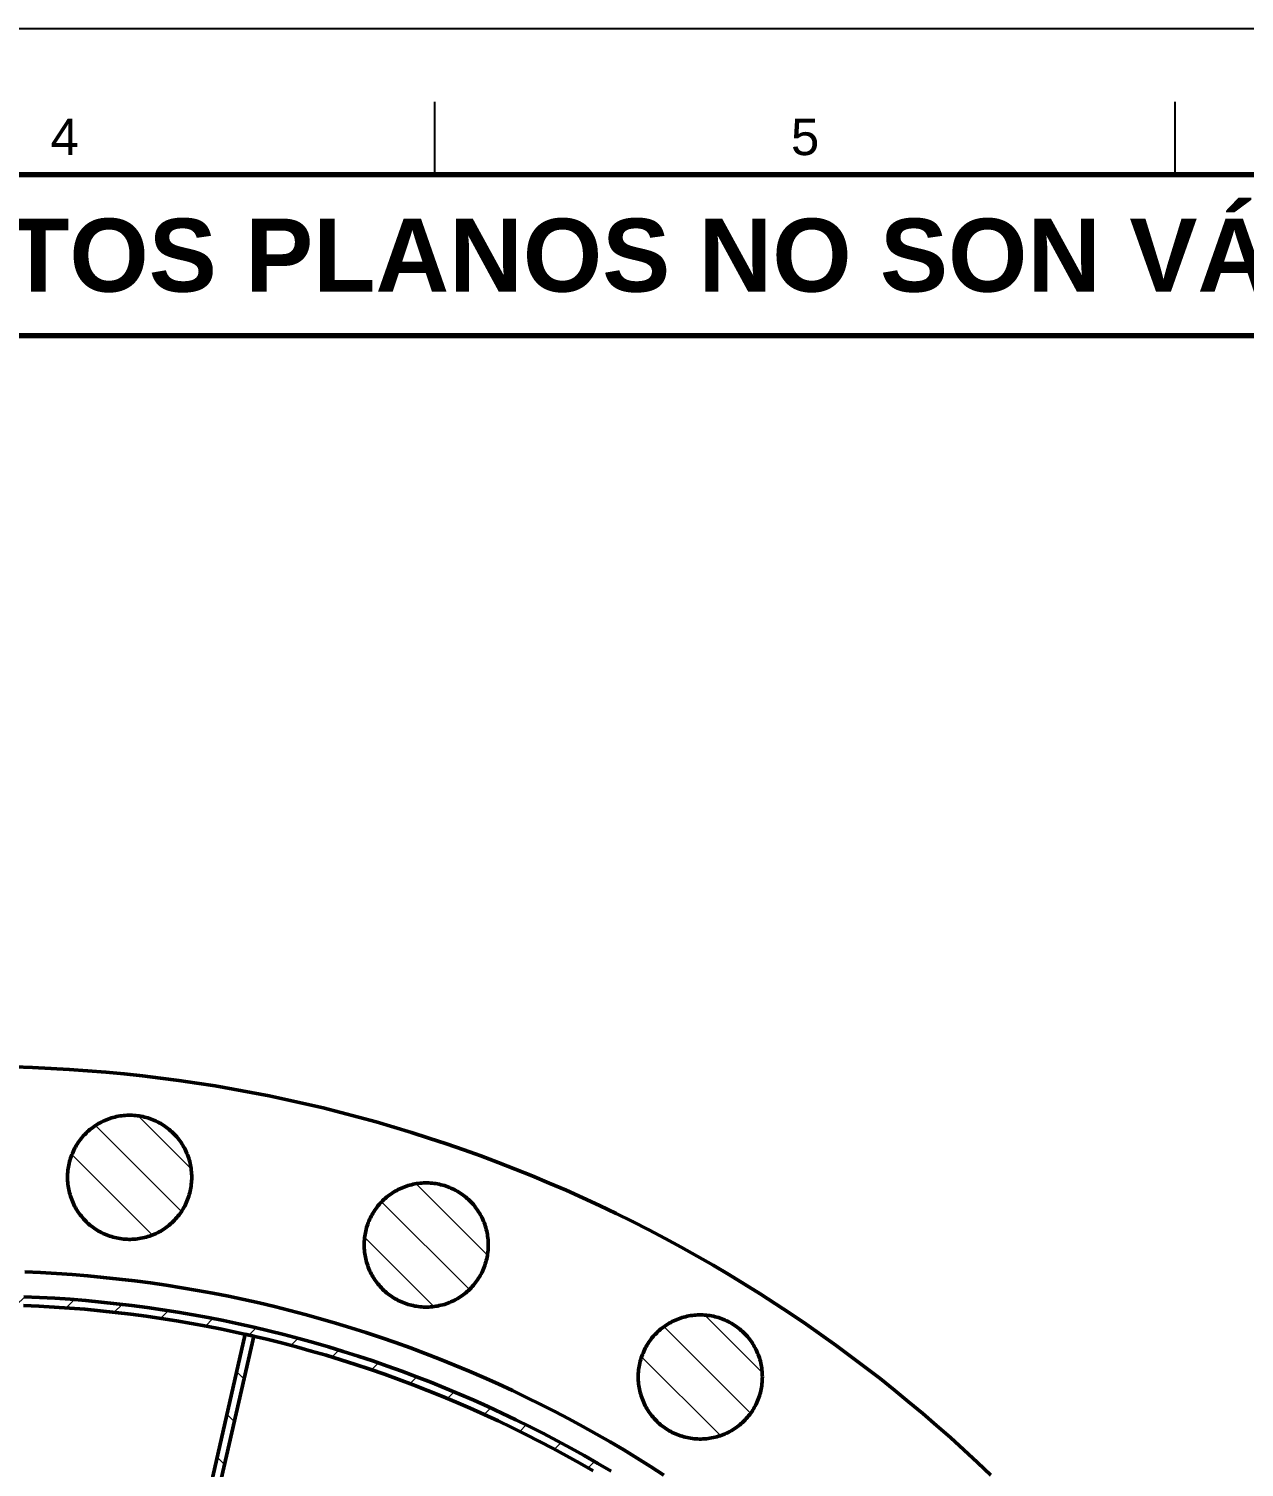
# Model space of a CAD drawing. Header units: millimetres. Extents: x 0 to 841, y 0 to 594.
# Drawn here: x 194.9 to 278.2, y 495.5 to 594 of the extents above; entities that cross this region are included whole.
import ezdxf
from ezdxf.enums import TextEntityAlignment as Align

# ---------------------------------------------------------------- set-up
doc = ezdxf.new("R2010")
doc.units = ezdxf.units.MM
for name, color, linetype, lineweight in [('ACH', 7, 'CONTINUOUS', 13), ('FINA', 7, 'CONTINUOUS', 25), ('MARCO', 7, 'CONTINUOUS', 70), ('TXT', 7, 'CONTINUOUS', 25), ('VIS', 7, 'CONTINUOUS', 50)]:
    doc.layers.add(name, color=color, linetype=linetype, lineweight=lineweight)
doc.styles.add('STD', font='LiberationSans-Regular.ttf')
doc.styles.add('STDB', font='LiberationSans-Bold.ttf')

msp = doc.modelspace()

# ---------------------------------------------------------------- hatches: boundary and pattern name
at = {"layer": 'ACH'}
h = msp.add_hatch(dxfattribs=at)
h.set_pattern_fill('ANSI31', scale=0.8, angle=90)
h.paths.add_polyline_path([(206.103, 515.364), (206.102, 515.244), (206.097, 515.124), (206.088, 515.004), (206.076, 514.884), (206.061, 514.765), (206.042, 514.646), (206.02, 514.528), (205.995, 514.41), (205.966, 514.294), (205.934, 514.178), (205.899, 514.063), (205.861, 513.949), (205.819, 513.836), (205.774, 513.724), (205.726, 513.614), (205.675, 513.505), (205.621, 513.398), (205.564, 513.292), (205.504, 513.188), (205.44, 513.085), (205.375, 512.985), (205.306, 512.886), (205.234, 512.789), (205.16, 512.695), (205.083, 512.602), (205.004, 512.512), (204.922, 512.424), (204.837, 512.338), (204.75, 512.255), (204.661, 512.174), (204.57, 512.096), (204.476, 512.02), (204.381, 511.947), (204.283, 511.877), (204.183, 511.81), (204.082, 511.745), (203.978, 511.684), (203.873, 511.625), (203.767, 511.57), (203.659, 511.517), (203.549, 511.467), (203.438, 511.421), (203.326, 511.378), (203.212, 511.338), (203.098, 511.301), (202.982, 511.267), (202.866, 511.237), (202.749, 511.21), (202.631, 511.186), (202.512, 511.166), (202.393, 511.149), (202.274, 511.135), (202.154, 511.125), (202.034, 511.118), (201.914, 511.115), (201.793, 511.115), (201.673, 511.118), (201.553, 511.125), (201.433, 511.135), (201.314, 511.149), (201.194, 511.166), (201.076, 511.186), (200.958, 511.21), (200.841, 511.237), (200.724, 511.267), (200.609, 511.301), (200.494, 511.338), (200.381, 511.378), (200.269, 511.421), (200.158, 511.467), (200.048, 511.517), (199.94, 511.57), (199.833, 511.625), (199.728, 511.684), (199.625, 511.745), (199.524, 511.81), (199.424, 511.877), (199.326, 511.947), (199.231, 512.02), (199.137, 512.096), (199.046, 512.174), (198.956, 512.255), (198.87, 512.338), (198.785, 512.424), (198.703, 512.512), (198.624, 512.602), (198.547, 512.695), (198.472, 512.789), (198.401, 512.886), (198.332, 512.985), (198.266, 513.085), (198.203, 513.188), (198.143, 513.292), (198.086, 513.398), (198.032, 513.505), (197.981, 513.614), (197.933, 513.724), (197.888, 513.836), (197.846, 513.949), (197.808, 514.063), (197.772, 514.178), (197.741, 514.294), (197.712, 514.41), (197.687, 514.528), (197.665, 514.646), (197.646, 514.765), (197.631, 514.884), (197.619, 515.004), (197.61, 515.124), (197.605, 515.244), (197.603, 515.364), (197.605, 515.485), (197.61, 515.605), (197.619, 515.725), (197.631, 515.845), (197.646, 515.964), (197.665, 516.083), (197.687, 516.201), (197.712, 516.319), (197.741, 516.435), (197.772, 516.551), (197.808, 516.666), (197.846, 516.78), (197.888, 516.893), (197.933, 517.005), (197.981, 517.115), (198.032, 517.224), (198.086, 517.331), (198.143, 517.437), (198.203, 517.541), (198.266, 517.644), (198.332, 517.744), (198.401, 517.843), (198.472, 517.94), (198.547, 518.034), (198.624, 518.127), (198.703, 518.217), (198.785, 518.305), (198.87, 518.391), (198.956, 518.474), (199.046, 518.555), (199.137, 518.633), (199.231, 518.709), (199.326, 518.781), (199.424, 518.852), (199.524, 518.919), (199.625, 518.983), (199.728, 519.045), (199.833, 519.104), (199.94, 519.159), (200.048, 519.212), (200.158, 519.262), (200.269, 519.308), (200.381, 519.351), (200.494, 519.391), (200.609, 519.428), (200.724, 519.462), (200.841, 519.492), (200.958, 519.519), (201.076, 519.543), (201.194, 519.563), (201.314, 519.58), (201.433, 519.594), (201.553, 519.604), (201.673, 519.611), (201.793, 519.614), (201.914, 519.614), (202.034, 519.611), (202.154, 519.604), (202.274, 519.594), (202.393, 519.58), (202.512, 519.563), (202.631, 519.543), (202.749, 519.519), (202.866, 519.492), (202.982, 519.462), (203.098, 519.428), (203.212, 519.391), (203.326, 519.351), (203.438, 519.308), (203.549, 519.262), (203.659, 519.212), (203.767, 519.159), (203.873, 519.104), (203.978, 519.045), (204.082, 518.983), (204.183, 518.919), (204.283, 518.852), (204.381, 518.781), (204.476, 518.709), (204.57, 518.633), (204.661, 518.555), (204.75, 518.474), (204.837, 518.391), (204.922, 518.305), (205.004, 518.217), (205.083, 518.127), (205.16, 518.034), (205.234, 517.94), (205.306, 517.843), (205.375, 517.744), (205.44, 517.644), (205.504, 517.541), (205.564, 517.437), (205.621, 517.331), (205.675, 517.224), (205.726, 517.115), (205.774, 517.005), (205.819, 516.893), (205.861, 516.78), (205.899, 516.666), (205.934, 516.551), (205.966, 516.435), (205.995, 516.319), (206.02, 516.201), (206.042, 516.083), (206.061, 515.964), (206.076, 515.845), (206.088, 515.725), (206.097, 515.605), (206.102, 515.485)])
h = msp.add_hatch(dxfattribs=at)
h.set_pattern_fill('ANSI31', scale=0.8, angle=90)
h.paths.add_polyline_path([(226.407, 510.73), (226.405, 510.61), (226.4, 510.49), (226.391, 510.37), (226.379, 510.25), (226.364, 510.131), (226.346, 510.012), (226.323, 509.894), (226.298, 509.776), (226.269, 509.659), (226.238, 509.544), (226.202, 509.429), (226.164, 509.315), (226.122, 509.202), (226.077, 509.09), (226.029, 508.98), (225.978, 508.871), (225.924, 508.764), (225.867, 508.658), (225.807, 508.554), (225.744, 508.451), (225.678, 508.351), (225.609, 508.252), (225.538, 508.155), (225.463, 508.06), (225.386, 507.968), (225.307, 507.878), (225.225, 507.79), (225.14, 507.704), (225.054, 507.621), (224.965, 507.54), (224.873, 507.462), (224.78, 507.386), (224.684, 507.313), (224.586, 507.243), (224.486, 507.176), (224.385, 507.111), (224.282, 507.05), (224.177, 506.991), (224.07, 506.935), (223.962, 506.883), (223.852, 506.833), (223.741, 506.787), (223.629, 506.744), (223.516, 506.704), (223.401, 506.667), (223.286, 506.633), (223.169, 506.603), (223.052, 506.576), (222.934, 506.552), (222.816, 506.532), (222.696, 506.515), (222.577, 506.501), (222.457, 506.491), (222.337, 506.484), (222.217, 506.481), (222.096, 506.481), (221.976, 506.484), (221.856, 506.491), (221.736, 506.501), (221.617, 506.515), (221.498, 506.532), (221.379, 506.552), (221.261, 506.576), (221.144, 506.603), (221.028, 506.633), (220.912, 506.667), (220.798, 506.704), (220.684, 506.744), (220.572, 506.787), (220.461, 506.833), (220.351, 506.883), (220.243, 506.935), (220.137, 506.991), (220.032, 507.05), (219.928, 507.111), (219.827, 507.176), (219.727, 507.243), (219.629, 507.313), (219.534, 507.386), (219.44, 507.462), (219.349, 507.54), (219.26, 507.621), (219.173, 507.704), (219.088, 507.79), (219.006, 507.878), (218.927, 507.968), (218.85, 508.06), (218.776, 508.155), (218.704, 508.252), (218.635, 508.351), (218.57, 508.451), (218.506, 508.554), (218.446, 508.658), (218.389, 508.764), (218.335, 508.871), (218.284, 508.98), (218.236, 509.09), (218.191, 509.202), (218.149, 509.315), (218.111, 509.429), (218.076, 509.544), (218.044, 509.659), (218.015, 509.776), (217.99, 509.894), (217.968, 510.012), (217.949, 510.131), (217.934, 510.25), (217.922, 510.37), (217.913, 510.49), (217.908, 510.61), (217.907, 510.73), (217.908, 510.851), (217.913, 510.971), (217.922, 511.091), (217.934, 511.211), (217.949, 511.33), (217.968, 511.449), (217.99, 511.567), (218.015, 511.684), (218.044, 511.801), (218.076, 511.917), (218.111, 512.032), (218.149, 512.146), (218.191, 512.259), (218.236, 512.371), (218.284, 512.481), (218.335, 512.59), (218.389, 512.697), (218.446, 512.803), (218.506, 512.907), (218.57, 513.01), (218.635, 513.11), (218.704, 513.209), (218.776, 513.306), (218.85, 513.4), (218.927, 513.493), (219.006, 513.583), (219.088, 513.671), (219.173, 513.757), (219.26, 513.84), (219.349, 513.921), (219.44, 513.999), (219.534, 514.074), (219.629, 514.147), (219.727, 514.218), (219.827, 514.285), (219.928, 514.349), (220.032, 514.411), (220.137, 514.47), (220.243, 514.525), (220.351, 514.578), (220.461, 514.628), (220.572, 514.674), (220.684, 514.717), (220.798, 514.757), (220.912, 514.794), (221.028, 514.828), (221.144, 514.858), (221.261, 514.885), (221.379, 514.909), (221.498, 514.929), (221.617, 514.946), (221.736, 514.96), (221.856, 514.97), (221.976, 514.977), (222.096, 514.98), (222.217, 514.98), (222.337, 514.977), (222.457, 514.97), (222.577, 514.96), (222.696, 514.946), (222.816, 514.929), (222.934, 514.909), (223.052, 514.885), (223.169, 514.858), (223.286, 514.828), (223.401, 514.794), (223.516, 514.757), (223.629, 514.717), (223.741, 514.674), (223.852, 514.628), (223.962, 514.578), (224.07, 514.525), (224.177, 514.47), (224.282, 514.411), (224.385, 514.349), (224.486, 514.285), (224.586, 514.218), (224.684, 514.147), (224.78, 514.074), (224.873, 513.999), (224.965, 513.921), (225.054, 513.84), (225.14, 513.757), (225.225, 513.671), (225.307, 513.583), (225.386, 513.493), (225.463, 513.4), (225.538, 513.306), (225.609, 513.209), (225.678, 513.11), (225.744, 513.01), (225.807, 512.907), (225.867, 512.803), (225.924, 512.697), (225.978, 512.59), (226.029, 512.481), (226.077, 512.371), (226.122, 512.259), (226.164, 512.146), (226.202, 512.032), (226.238, 511.917), (226.269, 511.801), (226.298, 511.684), (226.323, 511.567), (226.346, 511.449), (226.364, 511.33), (226.379, 511.211), (226.391, 511.091), (226.4, 510.971), (226.405, 510.851)])
h = msp.add_hatch(dxfattribs=at)
h.set_pattern_fill('ANSI31', scale=0.8)
h.paths.add_polyline_path([(275.741, 422.949), (275.73, 421.625), (275.699, 420.301), (275.647, 418.978), (275.574, 417.656), (275.481, 416.335), (275.367, 415.016), (275.232, 413.699), (275.076, 412.384), (274.9, 411.071), (274.703, 409.762), (274.485, 408.456), (274.247, 407.153), (273.989, 405.854), (273.71, 404.56), (273.411, 403.27), (273.092, 401.985), (272.753, 400.705), (272.393, 399.43), (272.014, 398.162), (271.615, 396.899), (271.196, 395.643), (270.757, 394.394), (270.299, 393.151), (269.821, 391.916), (269.324, 390.689), (268.807, 389.47), (268.272, 388.259), (267.718, 387.056), (267.144, 385.862), (266.553, 384.678), (265.942, 383.503), (265.313, 382.337), (264.666, 381.182), (264.001, 380.037), (263.318, 378.903), (262.618, 377.779), (261.899, 376.667), (261.164, 375.566), (260.411, 374.476), (259.641, 373.399), (258.854, 372.334), (258.051, 371.281), (257.231, 370.241), (256.395, 369.214), (255.543, 368.201), (254.675, 367.201), (253.792, 366.214), (252.893, 365.242), (251.979, 364.284), (251.05, 363.34), (250.106, 362.411), (249.148, 361.497), (248.176, 360.598), (247.189, 359.715), (246.189, 358.847), (245.176, 357.995), (244.149, 357.159), (243.109, 356.339), (242.056, 355.536), (240.991, 354.749), (239.914, 353.979), (238.824, 353.226), (237.723, 352.491), (236.611, 351.772), (235.487, 351.072), (234.353, 350.389), (233.208, 349.724), (232.053, 349.077), (230.887, 348.448), (229.712, 347.837), (228.528, 347.246), (227.334, 346.672), (226.131, 346.118), (224.92, 345.583), (223.701, 345.066), (222.474, 344.569), (221.239, 344.091), (219.996, 343.633), (218.747, 343.194), (217.491, 342.775), (216.228, 342.376), (214.96, 341.996), (213.685, 341.637), (212.405, 341.298), (211.12, 340.978), (209.83, 340.679), (208.536, 340.401), (207.237, 340.142), (205.934, 339.905), (204.628, 339.687), (203.319, 339.49), (202.006, 339.314), (200.691, 339.158), (199.374, 339.023), (198.055, 338.909), (196.734, 338.816), (195.412, 338.743), (194.089, 338.691), (192.765, 338.66), (191.441, 338.649), (190.117, 338.66), (188.793, 338.691), (187.47, 338.743), (186.147, 338.816), (184.827, 338.909), (183.507, 339.023), (182.19, 339.158), (180.875, 339.314), (179.563, 339.49), (178.253, 339.687), (176.947, 339.905), (175.644, 340.142), (174.346, 340.401), (173.051, 340.679), (171.761, 340.978), (170.476, 341.298), (169.196, 341.637), (167.922, 341.996), (166.653, 342.376), (165.391, 342.775), (164.134, 343.194), (162.885, 343.633), (161.643, 344.091), (160.408, 344.569), (159.18, 345.066), (157.961, 345.583), (156.75, 346.118), (155.547, 346.672), (154.354, 347.246), (153.169, 347.837), (151.994, 348.448), (150.829, 349.077), (149.674, 349.724), (148.528, 350.389), (147.394, 351.072), (146.27, 351.772), (145.158, 352.491), (144.057, 353.226), (142.968, 353.979), (141.89, 354.749), (140.825, 355.536), (139.773, 356.339), (138.733, 357.159), (137.706, 357.995), (136.692, 358.847), (135.692, 359.715), (134.706, 360.598), (133.733, 361.497), (132.775, 362.411), (131.832, 363.34), (130.903, 364.284), (129.989, 365.242), (129.09, 366.214), (128.206, 367.201), (127.338, 368.201), (126.486, 369.214), (125.65, 370.241), (124.831, 371.281), (124.027, 372.334), (123.241, 373.399), (122.471, 374.476), (121.718, 375.566), (120.982, 376.667), (120.264, 377.779), (119.563, 378.903), (118.88, 380.037), (118.215, 381.182), (117.568, 382.337), (116.939, 383.503), (116.329, 384.678), (115.737, 385.862), (115.164, 387.056), (114.609, 388.259), (114.074, 389.47), (113.558, 390.689), (113.061, 391.916), (112.583, 393.151), (112.124, 394.394), (111.686, 395.643), (111.267, 396.899), (110.867, 398.162), (110.488, 399.43), (110.128, 400.705), (109.789, 401.985), (109.47, 403.27), (109.171, 404.56), (108.892, 405.854), (108.634, 407.153), (108.396, 408.456), (108.179, 409.762), (107.982, 411.071), (107.805, 412.384), (107.65, 413.699), (107.515, 415.016), (107.401, 416.335), (107.307, 417.656), (107.234, 418.978), (107.182, 420.301), (107.151, 421.625), (107.141, 422.949), (107.151, 424.273), (107.182, 425.597), (107.234, 426.92), (107.307, 428.242), (107.401, 429.563), (107.515, 430.883), (107.65, 432.2), (107.805, 433.515), (107.982, 434.827), (108.179, 436.137), (108.396, 437.443), (108.634, 438.745), (108.892, 440.044), (109.171, 441.339), (109.47, 442.629), (109.789, 443.914), (110.128, 445.194), (110.488, 446.468), (110.867, 447.737), (111.267, 448.999), (111.686, 450.255), (112.124, 451.505), (112.583, 452.747), (113.061, 453.982), (113.558, 455.209), (114.074, 456.429), (114.609, 457.64), (115.164, 458.842), (115.737, 460.036), (116.329, 461.221), (116.939, 462.396), (117.568, 463.561), (118.215, 464.716), (118.88, 465.861), (119.563, 466.996), (120.264, 468.119), (120.982, 469.232), (121.718, 470.333), (122.471, 471.422), (123.241, 472.5), (124.027, 473.565), (124.831, 474.617), (125.65, 475.657), (126.486, 476.684), (127.338, 477.698), (128.206, 478.698), (129.09, 479.684), (129.989, 480.657), (130.903, 481.615), (131.832, 482.558), (132.775, 483.487), (133.733, 484.401), (134.706, 485.3), (135.692, 486.184), (136.692, 487.051), (137.706, 487.904), (138.733, 488.74), (139.773, 489.559), (140.825, 490.363), (141.89, 491.149), (142.968, 491.919), (144.057, 492.672), (145.158, 493.408), (146.27, 494.126), (147.394, 494.827), (148.528, 495.51), (149.674, 496.175), (150.829, 496.822), (151.994, 497.451), (153.169, 498.061), (154.354, 498.653), (155.547, 499.226), (156.75, 499.781), (157.961, 500.316), (159.18, 500.832), (160.408, 501.329), (161.643, 501.807), (162.885, 502.265), (164.134, 502.704), (165.391, 503.123), (166.653, 503.523), (167.922, 503.902), (169.196, 504.261), (170.476, 504.601), (171.761, 504.92), (173.051, 505.219), (174.346, 505.498), (175.644, 505.756), (176.947, 505.994), (178.253, 506.211), (179.563, 506.408), (180.875, 506.585), (182.19, 506.74), (183.507, 506.875), (184.827, 506.989), (186.147, 507.083), (187.47, 507.156), (188.793, 507.208), (190.117, 507.239), (191.441, 507.249), (192.765, 507.239), (194.089, 507.208), (195.412, 507.156), (196.734, 507.083), (198.055, 506.989), (199.374, 506.875), (200.691, 506.74), (202.006, 506.585), (203.319, 506.408), (204.628, 506.211), (205.934, 505.994), (207.237, 505.756), (208.536, 505.498), (209.83, 505.219), (211.12, 504.92), (212.405, 504.601), (213.685, 504.261), (214.96, 503.902), (216.228, 503.523), (217.491, 503.123), (218.747, 502.704), (219.996, 502.265), (221.239, 501.807), (222.474, 501.329), (223.701, 500.832), (224.92, 500.316), (226.131, 499.781), (227.334, 499.226), (228.528, 498.653), (229.712, 498.061), (230.887, 497.451), (232.053, 496.822), (233.208, 496.175), (234.353, 495.51), (235.487, 494.827), (236.611, 494.126), (237.723, 493.408), (238.824, 492.672), (239.914, 491.919), (240.991, 491.149), (242.056, 490.363), (243.109, 489.559), (244.149, 488.74), (245.176, 487.904), (246.189, 487.051), (247.189, 486.184), (248.176, 485.3), (249.148, 484.401), (250.106, 483.487), (251.05, 482.558), (251.979, 481.615), (252.893, 480.657), (253.792, 479.684), (254.675, 478.698), (255.543, 477.698), (256.395, 476.684), (257.231, 475.657), (258.051, 474.617), (258.854, 473.565), (259.641, 472.5), (260.411, 471.422), (261.164, 470.333), (261.899, 469.232), (262.618, 468.119), (263.318, 466.996), (264.001, 465.861), (264.666, 464.716), (265.313, 463.561), (265.942, 462.396), (266.553, 461.221), (267.144, 460.036), (267.718, 458.842), (268.272, 457.64), (268.807, 456.429), (269.324, 455.209), (269.821, 453.982), (270.299, 452.747), (270.757, 451.505), (271.196, 450.255), (271.615, 448.999), (272.014, 447.737), (272.393, 446.468), (272.753, 445.194), (273.092, 443.914), (273.411, 442.629), (273.71, 441.339), (273.989, 440.044), (274.247, 438.745), (274.485, 437.443), (274.703, 436.137), (274.9, 434.827), (275.076, 433.515), (275.232, 432.2), (275.367, 430.883), (275.481, 429.563), (275.574, 428.242), (275.647, 426.92), (275.699, 425.597), (275.73, 424.273)])
h.paths.add_polyline_path([(275.141, 422.949), (275.13, 424.264), (275.099, 425.578), (275.048, 426.892), (274.976, 428.205), (274.883, 429.516), (274.769, 430.826), (274.635, 432.134), (274.481, 433.44), (274.306, 434.743), (274.11, 436.043), (273.894, 437.34), (273.658, 438.633), (273.402, 439.923), (273.125, 441.208), (272.828, 442.489), (272.511, 443.765), (272.174, 445.035), (271.817, 446.301), (271.441, 447.56), (271.044, 448.814), (270.628, 450.061), (270.192, 451.302), (269.737, 452.535), (269.263, 453.761), (268.769, 454.98), (268.257, 456.191), (267.725, 457.393), (267.175, 458.587), (266.606, 459.772), (266.018, 460.948), (265.412, 462.115), (264.788, 463.272), (264.145, 464.419), (263.485, 465.556), (262.807, 466.682), (262.111, 467.798), (261.398, 468.902), (260.667, 469.996), (259.92, 471.077), (259.155, 472.147), (258.374, 473.204), (257.577, 474.25), (256.763, 475.282), (255.933, 476.302), (255.087, 477.308), (254.225, 478.301), (253.348, 479.28), (252.455, 480.246), (251.548, 481.197), (250.626, 482.134), (249.689, 483.056), (248.737, 483.964), (247.772, 484.856), (246.792, 485.734), (245.799, 486.595), (244.793, 487.441), (243.773, 488.271), (242.741, 489.085), (241.696, 489.883), (240.638, 490.664), (239.569, 491.428), (238.487, 492.176), (237.394, 492.906), (236.289, 493.619), (235.174, 494.315), (234.047, 494.993), (232.911, 495.654), (231.763, 496.296), (230.606, 496.92), (229.44, 497.526), (228.264, 498.114), (227.078, 498.683), (225.884, 499.234), (224.682, 499.765), (223.471, 500.278), (222.253, 500.772), (221.027, 501.246), (219.793, 501.701), (218.553, 502.137), (217.305, 502.553), (216.052, 502.949), (214.792, 503.326), (213.527, 503.683), (212.256, 504.02), (210.98, 504.337), (209.699, 504.633), (208.414, 504.91), (207.124, 505.167), (205.831, 505.403), (204.534, 505.619), (203.234, 505.814), (201.931, 505.989), (200.625, 506.144), (199.318, 506.278), (198.008, 506.391), (196.696, 506.484), (195.383, 506.556), (194.07, 506.608), (192.755, 506.639), (191.441, 506.649), (190.126, 506.639), (188.812, 506.608), (187.498, 506.556), (186.185, 506.484), (184.874, 506.391), (183.564, 506.278), (182.256, 506.144), (180.95, 505.989), (179.647, 505.814), (178.347, 505.619), (177.05, 505.403), (175.757, 505.167), (174.467, 504.91), (173.182, 504.633), (171.901, 504.337), (170.625, 504.02), (169.355, 503.683), (168.089, 503.326), (166.83, 502.949), (165.576, 502.553), (164.329, 502.137), (163.088, 501.701), (161.855, 501.246), (160.629, 500.772), (159.41, 500.278), (158.199, 499.765), (156.997, 499.234), (155.803, 498.683), (154.618, 498.114), (153.442, 497.526), (152.275, 496.92), (151.118, 496.296), (149.971, 495.654), (148.834, 494.993), (147.708, 494.315), (146.592, 493.619), (145.487, 492.906), (144.394, 492.176), (143.313, 491.428), (142.243, 490.664), (141.186, 489.883), (140.14, 489.085), (139.108, 488.271), (138.088, 487.441), (137.082, 486.595), (136.089, 485.734), (135.11, 484.856), (134.144, 483.964), (133.193, 483.056), (132.256, 482.134), (131.334, 481.197), (130.426, 480.246), (129.534, 479.28), (128.656, 478.301), (127.795, 477.308), (126.949, 476.302), (126.119, 475.282), (125.305, 474.25), (124.507, 473.204), (123.726, 472.147), (122.962, 471.077), (122.214, 469.996), (121.484, 468.902), (120.77, 467.798), (120.075, 466.682), (119.397, 465.556), (118.736, 464.419), (118.094, 463.272), (117.469, 462.115), (116.863, 460.948), (116.276, 459.772), (115.707, 458.587), (115.156, 457.393), (114.625, 456.191), (114.112, 454.98), (113.618, 453.761), (113.144, 452.535), (112.689, 451.302), (112.253, 450.061), (111.837, 448.814), (111.441, 447.56), (111.064, 446.301), (110.707, 445.035), (110.37, 443.765), (110.053, 442.489), (109.756, 441.208), (109.48, 439.923), (109.223, 438.633), (108.987, 437.34), (108.771, 436.043), (108.576, 434.743), (108.401, 433.44), (108.246, 432.134), (108.112, 430.826), (107.999, 429.516), (107.906, 428.205), (107.834, 426.892), (107.782, 425.578), (107.751, 424.264), (107.741, 422.949), (107.751, 421.635), (107.782, 420.32), (107.834, 419.006), (107.906, 417.694), (107.999, 416.382), (108.112, 415.072), (108.246, 413.764), (108.401, 412.459), (108.576, 411.156), (108.771, 409.856), (108.987, 408.559), (109.223, 407.265), (109.48, 405.976), (109.756, 404.691), (110.053, 403.41), (110.37, 402.134), (110.707, 400.863), (111.064, 399.598), (111.441, 398.338), (111.837, 397.085), (112.253, 395.837), (112.689, 394.597), (113.144, 393.363), (113.618, 392.137), (114.112, 390.919), (114.625, 389.708), (115.156, 388.505), (115.707, 387.312), (116.276, 386.126), (116.863, 384.95), (117.469, 383.784), (118.094, 382.626), (118.736, 381.479), (119.397, 380.342), (120.075, 379.216), (120.77, 378.101), (121.484, 376.996), (122.214, 375.903), (122.962, 374.821), (123.726, 373.752), (124.507, 372.694), (125.305, 371.649), (126.119, 370.616), (126.949, 369.597), (127.795, 368.59), (128.656, 367.597), (129.534, 366.618), (130.426, 365.653), (131.334, 364.701), (132.256, 363.764), (133.193, 362.842), (134.144, 361.935), (135.11, 361.042), (136.089, 360.165), (137.082, 359.303), (138.088, 358.457), (139.108, 357.627), (140.14, 356.813), (141.186, 356.016), (142.243, 355.235), (143.313, 354.47), (144.394, 353.723), (145.487, 352.992), (146.592, 352.279), (147.708, 351.583), (148.834, 350.905), (149.971, 350.245), (151.118, 349.602), (152.275, 348.978), (153.442, 348.372), (154.618, 347.784), (155.803, 347.215), (156.997, 346.665), (158.199, 346.133), (159.41, 345.621), (160.629, 345.127), (161.855, 344.653), (163.088, 344.198), (164.329, 343.762), (165.576, 343.346), (166.83, 342.949), (168.089, 342.573), (169.355, 342.216), (170.625, 341.879), (171.901, 341.562), (173.182, 341.265), (174.467, 340.988), (175.757, 340.732), (177.05, 340.496), (178.347, 340.28), (179.647, 340.084), (180.95, 339.909), (182.256, 339.755), (183.564, 339.621), (184.874, 339.507), (186.185, 339.414), (187.498, 339.342), (188.812, 339.291), (190.126, 339.26), (191.441, 339.249), (192.755, 339.26), (194.07, 339.291), (195.383, 339.342), (196.696, 339.414), (198.008, 339.507), (199.318, 339.621), (200.625, 339.755), (201.931, 339.909), (203.234, 340.084), (204.534, 340.28), (205.831, 340.496), (207.124, 340.732), (208.414, 340.988), (209.699, 341.265), (210.98, 341.562), (212.256, 341.879), (213.527, 342.216), (214.792, 342.573), (216.052, 342.949), (217.305, 343.346), (218.553, 343.762), (219.793, 344.198), (221.027, 344.653), (222.253, 345.127), (223.471, 345.621), (224.682, 346.133), (225.884, 346.665), (227.078, 347.215), (228.264, 347.784), (229.44, 348.372), (230.606, 348.978), (231.763, 349.602), (232.911, 350.245), (234.047, 350.905), (235.174, 351.583), (236.289, 352.279), (237.394, 352.992), (238.487, 353.723), (239.569, 354.47), (240.638, 355.235), (241.696, 356.016), (242.741, 356.813), (243.773, 357.627), (244.793, 358.457), (245.799, 359.303), (246.792, 360.165), (247.772, 361.042), (248.737, 361.935), (249.689, 362.842), (250.626, 363.764), (251.548, 364.701), (252.455, 365.653), (253.348, 366.618), (254.225, 367.597), (255.087, 368.59), (255.933, 369.597), (256.763, 370.616), (257.577, 371.649), (258.374, 372.694), (259.155, 373.752), (259.92, 374.821), (260.667, 375.903), (261.398, 376.996), (262.111, 378.101), (262.807, 379.216), (263.485, 380.342), (264.145, 381.479), (264.788, 382.626), (265.412, 383.784), (266.018, 384.95), (266.606, 386.126), (267.175, 387.312), (267.725, 388.505), (268.257, 389.708), (268.769, 390.919), (269.263, 392.137), (269.737, 393.363), (270.192, 394.597), (270.628, 395.837), (271.044, 397.085), (271.441, 398.338), (271.817, 399.598), (272.174, 400.863), (272.511, 402.134), (272.828, 403.41), (273.125, 404.691), (273.402, 405.976), (273.658, 407.265), (273.894, 408.559), (274.11, 409.856), (274.306, 411.156), (274.481, 412.459), (274.635, 413.764), (274.769, 415.072), (274.883, 416.382), (274.976, 417.694), (275.048, 419.006), (275.099, 420.32), (275.13, 421.635)], flags=16)
h = msp.add_hatch(dxfattribs=at)
h.set_pattern_fill('ANSI31', scale=0.8, angle=90)
h.paths.add_polyline_path([(245.17, 501.695), (245.168, 501.574), (245.163, 501.454), (245.154, 501.334), (245.142, 501.214), (245.127, 501.095), (245.109, 500.976), (245.087, 500.858), (245.061, 500.741), (245.033, 500.624), (245.001, 500.508), (244.965, 500.393), (244.927, 500.279), (244.885, 500.166), (244.84, 500.054), (244.792, 499.944), (244.741, 499.835), (244.687, 499.728), (244.63, 499.622), (244.57, 499.518), (244.507, 499.415), (244.441, 499.315), (244.372, 499.216), (244.301, 499.119), (244.226, 499.025), (244.149, 498.932), (244.07, 498.842), (243.988, 498.754), (243.904, 498.668), (243.817, 498.585), (243.728, 498.504), (243.636, 498.426), (243.543, 498.35), (243.447, 498.278), (243.349, 498.207), (243.249, 498.14), (243.148, 498.076), (243.045, 498.014), (242.94, 497.955), (242.833, 497.9), (242.725, 497.847), (242.615, 497.797), (242.504, 497.751), (242.392, 497.708), (242.279, 497.668), (242.164, 497.631), (242.049, 497.597), (241.932, 497.567), (241.815, 497.54), (241.697, 497.516), (241.579, 497.496), (241.459, 497.479), (241.34, 497.465), (241.22, 497.455), (241.1, 497.448), (240.98, 497.445), (240.86, 497.445), (240.739, 497.448), (240.619, 497.455), (240.499, 497.465), (240.38, 497.479), (240.261, 497.496), (240.142, 497.516), (240.024, 497.54), (239.907, 497.567), (239.791, 497.597), (239.675, 497.631), (239.561, 497.668), (239.447, 497.708), (239.335, 497.751), (239.224, 497.797), (239.114, 497.847), (239.006, 497.9), (238.9, 497.955), (238.795, 498.014), (238.691, 498.076), (238.59, 498.14), (238.49, 498.207), (238.392, 498.278), (238.297, 498.35), (238.203, 498.426), (238.112, 498.504), (238.023, 498.585), (237.936, 498.668), (237.851, 498.754), (237.769, 498.842), (237.69, 498.932), (237.613, 499.025), (237.539, 499.119), (237.467, 499.216), (237.398, 499.315), (237.333, 499.415), (237.269, 499.518), (237.209, 499.622), (237.152, 499.728), (237.098, 499.835), (237.047, 499.944), (236.999, 500.054), (236.954, 500.166), (236.912, 500.279), (236.874, 500.393), (236.839, 500.508), (236.807, 500.624), (236.778, 500.741), (236.753, 500.858), (236.731, 500.976), (236.712, 501.095), (236.697, 501.214), (236.685, 501.334), (236.676, 501.454), (236.671, 501.574), (236.67, 501.695), (236.671, 501.815), (236.676, 501.935), (236.685, 502.055), (236.697, 502.175), (236.712, 502.294), (236.731, 502.413), (236.753, 502.531), (236.778, 502.649), (236.807, 502.766), (236.839, 502.881), (236.874, 502.996), (236.912, 503.11), (236.954, 503.223), (236.999, 503.335), (237.047, 503.445), (237.098, 503.554), (237.152, 503.661), (237.209, 503.767), (237.269, 503.871), (237.333, 503.974), (237.398, 504.074), (237.467, 504.173), (237.539, 504.27), (237.613, 504.365), (237.69, 504.457), (237.769, 504.547), (237.851, 504.635), (237.936, 504.721), (238.023, 504.804), (238.112, 504.885), (238.203, 504.963), (238.297, 505.039), (238.392, 505.112), (238.49, 505.182), (238.59, 505.249), (238.691, 505.314), (238.795, 505.375), (238.9, 505.434), (239.006, 505.49), (239.114, 505.542), (239.224, 505.592), (239.335, 505.638), (239.447, 505.681), (239.561, 505.721), (239.675, 505.758), (239.791, 505.792), (239.907, 505.822), (240.024, 505.849), (240.142, 505.873), (240.261, 505.893), (240.38, 505.91), (240.499, 505.924), (240.619, 505.934), (240.739, 505.941), (240.86, 505.944), (240.98, 505.944), (241.1, 505.941), (241.22, 505.934), (241.34, 505.924), (241.459, 505.91), (241.579, 505.893), (241.697, 505.873), (241.815, 505.849), (241.932, 505.822), (242.049, 505.792), (242.164, 505.758), (242.279, 505.721), (242.392, 505.681), (242.504, 505.638), (242.615, 505.592), (242.725, 505.542), (242.833, 505.49), (242.94, 505.434), (243.045, 505.375), (243.148, 505.314), (243.249, 505.249), (243.349, 505.182), (243.447, 505.112), (243.543, 505.039), (243.636, 504.963), (243.728, 504.885), (243.817, 504.804), (243.904, 504.721), (243.988, 504.635), (244.07, 504.547), (244.149, 504.457), (244.226, 504.365), (244.301, 504.27), (244.372, 504.173), (244.441, 504.074), (244.507, 503.974), (244.57, 503.871), (244.63, 503.767), (244.687, 503.661), (244.741, 503.554), (244.792, 503.445), (244.84, 503.335), (244.885, 503.223), (244.927, 503.11), (244.965, 502.996), (245.001, 502.881), (245.033, 502.766), (245.061, 502.649), (245.087, 502.531), (245.109, 502.413), (245.127, 502.294), (245.142, 502.175), (245.154, 502.055), (245.163, 501.935), (245.168, 501.815)])
h = msp.add_hatch(dxfattribs=at)
h.set_pattern_fill('ANSI31', scale=0.8, angle=90)
h.paths.add_polyline_path([(210.358, 504.483), (204.929, 480.696), (204.344, 480.829), (209.773, 504.617), (209.846, 504.6), (209.919, 504.584), (209.993, 504.567), (210.066, 504.551), (210.139, 504.534), (210.212, 504.517), (210.285, 504.5), (210.358, 504.483)])

# ---------------------------------------------------------------- linework, layer by layer
at = {"layer": 'FINA'}
for p, q in [((222.75, 584), (222.75, 589)), ((273.438, 584), (273.438, 589))]:
    msp.add_line(p, q, dxfattribs=at)
msp.add_lwpolyline([(0, 0), (841, 0), (841, 594), (0, 594)], close=True, dxfattribs=at)
at = {"layer": 'MARCO'}
for points in [[(20, 10), (831, 10), (831, 584), (20, 584)], [(20, 573), (831, 573), (831, 584), (20, 584)]]:
    msp.add_lwpolyline(points, close=True, dxfattribs=at)
at = {"layer": 'VIS'}
for points in [[(260.806, 494.98), (259.895, 495.846), (258.974, 496.701), (258.042, 497.543), (257.099, 498.374), (256.146, 499.193), (255.183, 500.001), (254.21, 500.795), (253.227, 501.578), (252.234, 502.348), (251.231, 503.106), (250.219, 503.851), (249.198, 504.583), (248.168, 505.303), (247.128, 506.009), (246.08, 506.702), (245.023, 507.382), (243.958, 508.049), (242.885, 508.702), (241.803, 509.342), (240.713, 509.968), (239.616, 510.58), (238.511, 511.178), (237.399, 511.763), (236.279, 512.333), (235.152, 512.89), (234.019, 513.432), (232.878, 513.96), (231.731, 514.473), (230.578, 514.972), (229.419, 515.457), (228.253, 515.927), (227.082, 516.382), (225.905, 516.823), (224.723, 517.248), (223.535, 517.659), (222.342, 518.055), (221.145, 518.436), (219.943, 518.801), (218.736, 519.152), (217.525, 519.487), (216.31, 519.808), (215.091, 520.112), (213.868, 520.402), (212.641, 520.676), (211.412, 520.935), (210.179, 521.178), (208.943, 521.406), (207.704, 521.618), (206.463, 521.814), (205.22, 521.995), (203.974, 522.161), (202.726, 522.31), (201.477, 522.444), (200.226, 522.563), (198.973, 522.665), (197.72, 522.752), (196.465, 522.823), (195.21, 522.878), (193.954, 522.918)], [(206.103, 515.364), (206.102, 515.244), (206.097, 515.124), (206.088, 515.004), (206.076, 514.884), (206.061, 514.765), (206.042, 514.646), (206.02, 514.528), (205.995, 514.41), (205.966, 514.294), (205.934, 514.178), (205.899, 514.063), (205.861, 513.949), (205.819, 513.836), (205.774, 513.724), (205.726, 513.614), (205.675, 513.505), (205.621, 513.398), (205.564, 513.292), (205.504, 513.188), (205.44, 513.085), (205.375, 512.985), (205.306, 512.886), (205.234, 512.789), (205.16, 512.695), (205.083, 512.602), (205.004, 512.512), (204.922, 512.424), (204.837, 512.338), (204.75, 512.255), (204.661, 512.174), (204.57, 512.096), (204.476, 512.02), (204.381, 511.947), (204.283, 511.877), (204.183, 511.81), (204.082, 511.745), (203.978, 511.684), (203.873, 511.625), (203.767, 511.57), (203.659, 511.517), (203.549, 511.467), (203.438, 511.421), (203.326, 511.378), (203.212, 511.338), (203.098, 511.301), (202.982, 511.267), (202.866, 511.237), (202.749, 511.21), (202.631, 511.186), (202.512, 511.166), (202.393, 511.149), (202.274, 511.135), (202.154, 511.125), (202.034, 511.118), (201.914, 511.115), (201.793, 511.115), (201.673, 511.118), (201.553, 511.125), (201.433, 511.135), (201.314, 511.149), (201.194, 511.166), (201.076, 511.186), (200.958, 511.21), (200.841, 511.237), (200.724, 511.267), (200.609, 511.301), (200.494, 511.338), (200.381, 511.378), (200.269, 511.421), (200.158, 511.467), (200.048, 511.517), (199.94, 511.57), (199.833, 511.625), (199.728, 511.684), (199.625, 511.745), (199.524, 511.81), (199.424, 511.877), (199.326, 511.947), (199.231, 512.02), (199.137, 512.096), (199.046, 512.174), (198.956, 512.255), (198.87, 512.338), (198.785, 512.424), (198.703, 512.512), (198.624, 512.602), (198.547, 512.695), (198.472, 512.789), (198.401, 512.886), (198.332, 512.985), (198.266, 513.085), (198.203, 513.188), (198.143, 513.292), (198.086, 513.398), (198.032, 513.505), (197.981, 513.614), (197.933, 513.724), (197.888, 513.836), (197.846, 513.949), (197.808, 514.063), (197.772, 514.178), (197.741, 514.294), (197.712, 514.41), (197.687, 514.528), (197.665, 514.646), (197.646, 514.765), (197.631, 514.884), (197.619, 515.004), (197.61, 515.124), (197.605, 515.244), (197.603, 515.364), (197.605, 515.485), (197.61, 515.605), (197.619, 515.725), (197.631, 515.845), (197.646, 515.964), (197.665, 516.083), (197.687, 516.201), (197.712, 516.319), (197.741, 516.435), (197.772, 516.551), (197.808, 516.666), (197.846, 516.78), (197.888, 516.893), (197.933, 517.005), (197.981, 517.115), (198.032, 517.224), (198.086, 517.331), (198.143, 517.437), (198.203, 517.541), (198.266, 517.644), (198.332, 517.744), (198.401, 517.843), (198.472, 517.94), (198.547, 518.034), (198.624, 518.127), (198.703, 518.217), (198.785, 518.305), (198.87, 518.391), (198.956, 518.474), (199.046, 518.555), (199.137, 518.633), (199.231, 518.709), (199.326, 518.781), (199.424, 518.852), (199.524, 518.919), (199.625, 518.983), (199.728, 519.045), (199.833, 519.104), (199.94, 519.159), (200.048, 519.212), (200.158, 519.262), (200.269, 519.308), (200.381, 519.351), (200.494, 519.391), (200.609, 519.428), (200.724, 519.462), (200.841, 519.492), (200.958, 519.519), (201.076, 519.543), (201.194, 519.563), (201.314, 519.58), (201.433, 519.594), (201.553, 519.604), (201.673, 519.611), (201.793, 519.614), (201.914, 519.614), (202.034, 519.611), (202.154, 519.604), (202.274, 519.594), (202.393, 519.58), (202.512, 519.563), (202.631, 519.543), (202.749, 519.519), (202.866, 519.492), (202.982, 519.462), (203.098, 519.428), (203.212, 519.391), (203.326, 519.351), (203.438, 519.308), (203.549, 519.262), (203.659, 519.212), (203.767, 519.159), (203.873, 519.104), (203.978, 519.045), (204.082, 518.983), (204.183, 518.919), (204.283, 518.852), (204.381, 518.781), (204.476, 518.709), (204.57, 518.633), (204.661, 518.555), (204.75, 518.474), (204.837, 518.391), (204.922, 518.305), (205.004, 518.217), (205.083, 518.127), (205.16, 518.034), (205.234, 517.94), (205.306, 517.843), (205.375, 517.744), (205.44, 517.644), (205.504, 517.541), (205.564, 517.437), (205.621, 517.331), (205.675, 517.224), (205.726, 517.115), (205.774, 517.005), (205.819, 516.893), (205.861, 516.78), (205.899, 516.666), (205.934, 516.551), (205.966, 516.435), (205.995, 516.319), (206.02, 516.201), (206.042, 516.083), (206.061, 515.964), (206.076, 515.845), (206.088, 515.725), (206.097, 515.605), (206.102, 515.485), (206.103, 515.364)], [(226.407, 510.73), (226.405, 510.61), (226.4, 510.49), (226.391, 510.37), (226.379, 510.25), (226.364, 510.131), (226.346, 510.012), (226.323, 509.894), (226.298, 509.776), (226.269, 509.659), (226.238, 509.544), (226.202, 509.429), (226.164, 509.315), (226.122, 509.202), (226.077, 509.09), (226.029, 508.98), (225.978, 508.871), (225.924, 508.764), (225.867, 508.658), (225.807, 508.554), (225.744, 508.451), (225.678, 508.351), (225.609, 508.252), (225.538, 508.155), (225.463, 508.06), (225.386, 507.968), (225.307, 507.878), (225.225, 507.79), (225.14, 507.704), (225.054, 507.621), (224.965, 507.54), (224.873, 507.462), (224.78, 507.386), (224.684, 507.313), (224.586, 507.243), (224.486, 507.176), (224.385, 507.111), (224.282, 507.05), (224.177, 506.991), (224.07, 506.935), (223.962, 506.883), (223.852, 506.833), (223.741, 506.787), (223.629, 506.744), (223.516, 506.704), (223.401, 506.667), (223.286, 506.633), (223.169, 506.603), (223.052, 506.576), (222.934, 506.552), (222.816, 506.532), (222.696, 506.515), (222.577, 506.501), (222.457, 506.491), (222.337, 506.484), (222.217, 506.481), (222.096, 506.481), (221.976, 506.484), (221.856, 506.491), (221.736, 506.501), (221.617, 506.515), (221.498, 506.532), (221.379, 506.552), (221.261, 506.576), (221.144, 506.603), (221.028, 506.633), (220.912, 506.667), (220.798, 506.704), (220.684, 506.744), (220.572, 506.787), (220.461, 506.833), (220.351, 506.883), (220.243, 506.935), (220.137, 506.991), (220.032, 507.05), (219.928, 507.111), (219.827, 507.176), (219.727, 507.243), (219.629, 507.313), (219.534, 507.386), (219.44, 507.462), (219.349, 507.54), (219.26, 507.621), (219.173, 507.704), (219.088, 507.79), (219.006, 507.878), (218.927, 507.968), (218.85, 508.06), (218.776, 508.155), (218.704, 508.252), (218.635, 508.351), (218.57, 508.451), (218.506, 508.554), (218.446, 508.658), (218.389, 508.764), (218.335, 508.871), (218.284, 508.98), (218.236, 509.09), (218.191, 509.202), (218.149, 509.315), (218.111, 509.429), (218.076, 509.544), (218.044, 509.659), (218.015, 509.776), (217.99, 509.894), (217.968, 510.012), (217.949, 510.131), (217.934, 510.25), (217.922, 510.37), (217.913, 510.49), (217.908, 510.61), (217.907, 510.73), (217.908, 510.851), (217.913, 510.971), (217.922, 511.091), (217.934, 511.211), (217.949, 511.33), (217.968, 511.449), (217.99, 511.567), (218.015, 511.684), (218.044, 511.801), (218.076, 511.917), (218.111, 512.032), (218.149, 512.146), (218.191, 512.259), (218.236, 512.371), (218.284, 512.481), (218.335, 512.59), (218.389, 512.697), (218.446, 512.803), (218.506, 512.907), (218.57, 513.01), (218.635, 513.11), (218.704, 513.209), (218.776, 513.306), (218.85, 513.4), (218.927, 513.493), (219.006, 513.583), (219.088, 513.671), (219.173, 513.757), (219.26, 513.84), (219.349, 513.921), (219.44, 513.999), (219.534, 514.074), (219.629, 514.147), (219.727, 514.218), (219.827, 514.285), (219.928, 514.349), (220.032, 514.411), (220.137, 514.47), (220.243, 514.525), (220.351, 514.578), (220.461, 514.628), (220.572, 514.674), (220.684, 514.717), (220.798, 514.757), (220.912, 514.794), (221.028, 514.828), (221.144, 514.858), (221.261, 514.885), (221.379, 514.909), (221.498, 514.929), (221.617, 514.946), (221.736, 514.96), (221.856, 514.97), (221.976, 514.977), (222.096, 514.98), (222.217, 514.98), (222.337, 514.977), (222.457, 514.97), (222.577, 514.96), (222.696, 514.946), (222.816, 514.929), (222.934, 514.909), (223.052, 514.885), (223.169, 514.858), (223.286, 514.828), (223.401, 514.794), (223.516, 514.757), (223.629, 514.717), (223.741, 514.674), (223.852, 514.628), (223.962, 514.578), (224.07, 514.525), (224.177, 514.47), (224.282, 514.411), (224.385, 514.349), (224.486, 514.285), (224.586, 514.218), (224.684, 514.147), (224.78, 514.074), (224.873, 513.999), (224.965, 513.921), (225.054, 513.84), (225.14, 513.757), (225.225, 513.671), (225.307, 513.583), (225.386, 513.493), (225.463, 513.4), (225.538, 513.306), (225.609, 513.209), (225.678, 513.11), (225.744, 513.01), (225.807, 512.907), (225.867, 512.803), (225.924, 512.697), (225.978, 512.59), (226.029, 512.481), (226.077, 512.371), (226.122, 512.259), (226.164, 512.146), (226.202, 512.032), (226.238, 511.917), (226.269, 511.801), (226.298, 511.684), (226.323, 511.567), (226.346, 511.449), (226.364, 511.33), (226.379, 511.211), (226.391, 511.091), (226.4, 510.971), (226.405, 510.851), (226.407, 510.73)], [(238.431, 494.977), (237.522, 495.561), (236.606, 496.135), (235.682, 496.697), (234.752, 497.247), (233.815, 497.785), (232.871, 498.312), (231.921, 498.826), (230.965, 499.329), (230.002, 499.82), (229.033, 500.298), (228.058, 500.764), (227.077, 501.218), (226.091, 501.66), (225.099, 502.089), (224.102, 502.506), (223.099, 502.91), (222.092, 503.302), (221.08, 503.68), (220.063, 504.046), (219.042, 504.4), (218.016, 504.74), (216.986, 505.068), (215.952, 505.382), (214.915, 505.684), (213.873, 505.972), (212.828, 506.247), (211.78, 506.51), (210.728, 506.759), (209.673, 506.994), (208.616, 507.217), (207.555, 507.426), (206.493, 507.622), (205.427, 507.804), (204.36, 507.973), (203.291, 508.129), (202.219, 508.271), (201.146, 508.4), (200.072, 508.515), (198.996, 508.617), (197.919, 508.705), (196.841, 508.78), (195.762, 508.841), (194.682, 508.888)], [(194.595, 506.59), (195.646, 506.544), (196.696, 506.484), (197.746, 506.411), (198.794, 506.326), (199.841, 506.227), (200.887, 506.115), (201.931, 505.989), (202.974, 505.851), (204.015, 505.699), (205.053, 505.535), (206.09, 505.357), (207.124, 505.167), (208.156, 504.963), (209.186, 504.747), (210.212, 504.517), (211.236, 504.275), (212.256, 504.02), (213.273, 503.752), (214.287, 503.471), (215.297, 503.178), (216.303, 502.871), (217.305, 502.553), (218.304, 502.221), (219.298, 501.878), (220.287, 501.521), (221.272, 501.153), (222.253, 500.772), (223.228, 500.378), (224.199, 499.973), (225.164, 499.555), (226.124, 499.125), (227.078, 498.683), (228.027, 498.229), (228.97, 497.764), (229.908, 497.286), (230.839, 496.797), (231.763, 496.296), (232.682, 495.784), (233.594, 495.26)], [(194.618, 507.189), (195.676, 507.143), (196.734, 507.083), (197.791, 507.01), (198.847, 506.923), (199.901, 506.824), (200.954, 506.711), (202.006, 506.585), (203.056, 506.445), (204.105, 506.293), (205.151, 506.127), (206.195, 505.948), (207.237, 505.756), (208.276, 505.551), (209.313, 505.333), (210.347, 505.102), (211.378, 504.858), (212.405, 504.601), (213.43, 504.331), (214.451, 504.048), (215.468, 503.753), (216.481, 503.444), (217.491, 503.123), (218.496, 502.79), (219.497, 502.443), (220.494, 502.085), (221.486, 501.713), (222.474, 501.329), (223.456, 500.933), (224.433, 500.525), (225.406, 500.104), (226.373, 499.671), (227.334, 499.226), (228.29, 498.769), (229.239, 498.3), (230.183, 497.819), (231.121, 497.326), (232.053, 496.822), (232.978, 496.306), (233.896, 495.778), (234.808, 495.239)], [(245.17, 501.695), (245.168, 501.574), (245.163, 501.454), (245.154, 501.334), (245.142, 501.214), (245.127, 501.095), (245.109, 500.976), (245.087, 500.858), (245.061, 500.741), (245.033, 500.624), (245.001, 500.508), (244.965, 500.393), (244.927, 500.279), (244.885, 500.166), (244.84, 500.054), (244.792, 499.944), (244.741, 499.835), (244.687, 499.728), (244.63, 499.622), (244.57, 499.518), (244.507, 499.415), (244.441, 499.315), (244.372, 499.216), (244.301, 499.119), (244.226, 499.025), (244.149, 498.932), (244.07, 498.842), (243.988, 498.754), (243.904, 498.668), (243.817, 498.585), (243.728, 498.504), (243.636, 498.426), (243.543, 498.35), (243.447, 498.278), (243.349, 498.207), (243.249, 498.14), (243.148, 498.076), (243.045, 498.014), (242.94, 497.955), (242.833, 497.9), (242.725, 497.847), (242.615, 497.797), (242.504, 497.751), (242.392, 497.708), (242.279, 497.668), (242.164, 497.631), (242.049, 497.597), (241.932, 497.567), (241.815, 497.54), (241.697, 497.516), (241.579, 497.496), (241.459, 497.479), (241.34, 497.465), (241.22, 497.455), (241.1, 497.448), (240.98, 497.445), (240.86, 497.445), (240.739, 497.448), (240.619, 497.455), (240.499, 497.465), (240.38, 497.479), (240.261, 497.496), (240.142, 497.516), (240.024, 497.54), (239.907, 497.567), (239.791, 497.597), (239.675, 497.631), (239.561, 497.668), (239.447, 497.708), (239.335, 497.751), (239.224, 497.797), (239.114, 497.847), (239.006, 497.9), (238.9, 497.955), (238.795, 498.014), (238.691, 498.076), (238.59, 498.14), (238.49, 498.207), (238.392, 498.278), (238.297, 498.35), (238.203, 498.426), (238.112, 498.504), (238.023, 498.585), (237.936, 498.668), (237.851, 498.754), (237.769, 498.842), (237.69, 498.932), (237.613, 499.025), (237.539, 499.119), (237.467, 499.216), (237.398, 499.315), (237.333, 499.415), (237.269, 499.518), (237.209, 499.622), (237.152, 499.728), (237.098, 499.835), (237.047, 499.944), (236.999, 500.054), (236.954, 500.166), (236.912, 500.279), (236.874, 500.393), (236.839, 500.508), (236.807, 500.624), (236.778, 500.741), (236.753, 500.858), (236.731, 500.976), (236.712, 501.095), (236.697, 501.214), (236.685, 501.334), (236.676, 501.454), (236.671, 501.574), (236.67, 501.695), (236.671, 501.815), (236.676, 501.935), (236.685, 502.055), (236.697, 502.175), (236.712, 502.294), (236.731, 502.413), (236.753, 502.531), (236.778, 502.649), (236.807, 502.766), (236.839, 502.881), (236.874, 502.996), (236.912, 503.11), (236.954, 503.223), (236.999, 503.335), (237.047, 503.445), (237.098, 503.554), (237.152, 503.661), (237.209, 503.767), (237.269, 503.871), (237.333, 503.974), (237.398, 504.074), (237.467, 504.173), (237.539, 504.27), (237.613, 504.365), (237.69, 504.457), (237.769, 504.547), (237.851, 504.635), (237.936, 504.721), (238.023, 504.804), (238.112, 504.885), (238.203, 504.963), (238.297, 505.039), (238.392, 505.112), (238.49, 505.182), (238.59, 505.249), (238.691, 505.314), (238.795, 505.375), (238.9, 505.434), (239.006, 505.49), (239.114, 505.542), (239.224, 505.592), (239.335, 505.638), (239.447, 505.681), (239.561, 505.721), (239.675, 505.758), (239.791, 505.792), (239.907, 505.822), (240.024, 505.849), (240.142, 505.873), (240.261, 505.893), (240.38, 505.91), (240.499, 505.924), (240.619, 505.934), (240.739, 505.941), (240.86, 505.944), (240.98, 505.944), (241.1, 505.941), (241.22, 505.934), (241.34, 505.924), (241.459, 505.91), (241.579, 505.893), (241.697, 505.873), (241.815, 505.849), (241.932, 505.822), (242.049, 505.792), (242.164, 505.758), (242.279, 505.721), (242.392, 505.681), (242.504, 505.638), (242.615, 505.592), (242.725, 505.542), (242.833, 505.49), (242.94, 505.434), (243.045, 505.375), (243.148, 505.314), (243.249, 505.249), (243.349, 505.182), (243.447, 505.112), (243.543, 505.039), (243.636, 504.963), (243.728, 504.885), (243.817, 504.804), (243.904, 504.721), (243.988, 504.635), (244.07, 504.547), (244.149, 504.457), (244.226, 504.365), (244.301, 504.27), (244.372, 504.173), (244.441, 504.074), (244.507, 503.974), (244.57, 503.871), (244.63, 503.767), (244.687, 503.661), (244.741, 503.554), (244.792, 503.445), (244.84, 503.335), (244.885, 503.223), (244.927, 503.11), (244.965, 502.996), (245.001, 502.881), (245.033, 502.766), (245.061, 502.649), (245.087, 502.531), (245.109, 502.413), (245.127, 502.294), (245.142, 502.175), (245.154, 502.055), (245.163, 501.935), (245.168, 501.815), (245.17, 501.695)], [(204.344, 480.829), (209.773, 504.617)], [(204.929, 480.696), (210.358, 504.483)], [(209.773, 504.617), (209.871, 504.595), (209.968, 504.573), (210.066, 504.551), (210.163, 504.528), (210.261, 504.506), (210.358, 504.483)]]:
    msp.add_lwpolyline(points, dxfattribs=at)

# ---------------------------------------------------------------- texts
at = {"layer": 'TXT'}
for s, height, style, p in [('4', 2.5, 'STD', (197.406, 586.6)), ('5', 2.5, 'STD', (248.094, 586.6)), ('ESTOS PLANOS NO SON VÁLIDOS PARA FABRICACIÓN HASTA SU REVISIÓN Y APROBACIÓN POR UN INGENIERO CALCULISTA HABILITADO.', 5, 'STDB', (425.5, 578.5))]:
    msp.add_text(s, height=height, dxfattribs=dict(at, style=style)).set_placement(p, align=Align.MIDDLE_CENTER)

doc.saveas('drawing.dxf')
